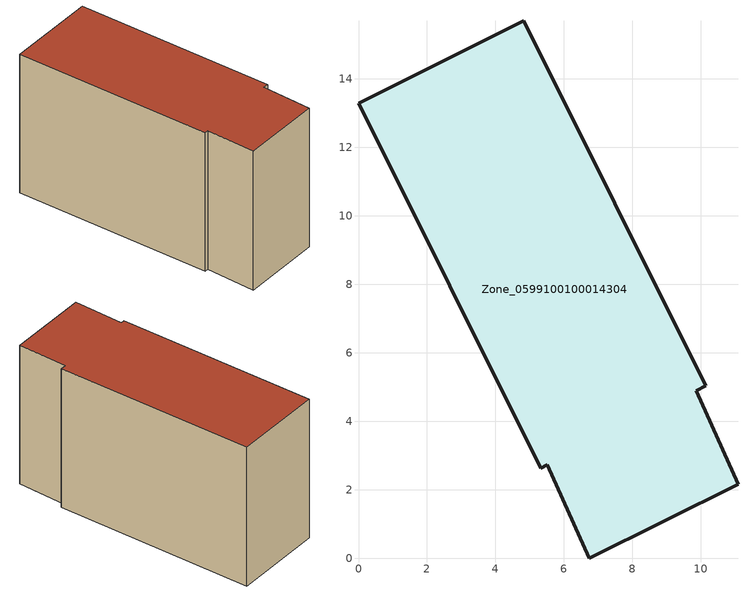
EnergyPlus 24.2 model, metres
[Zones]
Zone_0599100100014304
 floor ground (C_G): 9.86,4.89 11.09,2.16 6.75,0 5.52,2.73 5.32,2.63 0,13.29 4.83,15.7 10.15,5.03 z0
 wall outside (C_F): 4.83,15.7 0,13.29 5.32,2.63 5.52,2.73 6.75,0 11.09,2.16 9.86,4.89 10.15,5.03 4.83,15.7 z0:8.72
 roof outside (C_R): 9.86,4.89 10.15,5.03 4.83,15.7 0,13.29 5.32,2.63 5.52,2.73 6.75,0 11.09,2.16 z8.72
[BUILDING]
Pand.0599100100014304: North Axis=0; Terrain=City; Loads Convergence Tolerance Value=0.04; Temperature Convergence Tolerance Value=0.4; Solar Distribution=FullExterior; Maximum Number of Warmup Days=25; Minimum Number of Warmup Days=1
[Site:Location]
Rotterdam.The.Hague.AP_ZH_NLD Design_Conditions: Latitude=51.96; Longitude=4.45; Time Zone=1; Elevation=-4.5
[SITE:GROUNDTEMPERATURE:BUILDINGSURFACE]
18, 18, 18, 18, 18, 18, 18, 18, 18, 18, 18, 18
[MATERIAL] Thermal Absorptance=0.9; Solar Absorptance=0.7; Visible Absorptance=0.7
Name | Roughness | Thickness | Conductivity | Density | Specific Heat
G.TI.2015-2018 | MediumSmooth | 0.15 | 0.0428571 | 540 | 1210
F.TI.2015-2018 | Rough | 0.3 | 0.0666667 | 1920 | 840
R.TI.2015-2018 | MediumRough | 0.2 | 0.0333333 | 1500 | 1000
[CONSTRUCTION]
C_G: G.TI.2015-2018
C_F: F.TI.2015-2018
C_R: R.TI.2015-2018
[ZONE]
Zone_0599100100014304: Type=1; Multiplier=1; Ceiling Height=Autocalculate; Volume=Autocalculate; Floor Area=autocalculate; Part of Total Floor Area=Yes
[ZONEINFILTRATION:DESIGNFLOWRATE]
Infil_Zone_0599100100014304: Zone or ZoneList or Space or SpaceList=Zone_0599100100014304; Schedule=AlwaysOn; Design Flow Rate Calculation Method=Flow/Area; Flow Rate per Floor Area=0.0015; Constant Term Coefficient=1; Temperature Term Coefficient=0; Velocity Term Coefficient=0; Velocity Squared Term Coefficient=0
[HVACTEMPLATE:ZONE:IDEALLOADSAIRSYSTEM]
Zone_0599100100014304: Maximum Heating Supply Air Temperature=50; Minimum Cooling Supply Air Temperature=13; Maximum Heating Supply Air Humidity Ratio=0.0156; Minimum Cooling Supply Air Humidity Ratio=0.0077; Heating Limit=NoLimit; Cooling Limit=NoLimit; Dehumidification Control Type=ConstantSensibleHeatRatio; Cooling Sensible Heat Ratio=0.7; Dehumidification Setpoint=60; Humidification Control Type=None; Humidification Setpoint=30; Outdoor Air Method=None; Outdoor Air Flow Rate per Person=0.00944; Outdoor Air Flow Rate per Zone Floor Area=0; Outdoor Air Flow Rate per Zone=0; Demand Controlled Ventilation Type=None; Outdoor Air Economizer Type=NoEconomizer; Heat Recovery Type=None; Sensible Heat Recovery Effectiveness=0.7; Latent Heat Recovery Effectiveness=0.65
[ZONECONTROL:THERMOSTAT]
ThermostatControl_Zone_0599100100014304: Zone or ZoneList=Zone_0599100100014304; Control Type Schedule=DualSetpointControlType; Control 1=Thermostat_Zone_0599100100014304; Temperature Difference Between Cutout And Setpoint=0
[THERMOSTATSETPOINT:DUALSETPOINT]
Thermostat_Zone_0599100100014304: Heating Setpoint Temperature Schedule=HeatingSetpoint_Zone_0599100100014304; Cooling Setpoint Temperature Schedule=CoolingSetpoint_Zone_0599100100014304
[SCHEDULE:COMPACT]
HeatingSetpoint_Zone_0599100100014304: Through: 12/31, For: AllDays, Until: 24:00, 21
CoolingSetpoint_Zone_0599100100014304: Through: 12/31, For: AllDays, Until: 24:00, 24
DualSetpointControlType: Through: 12/31, For: AllDays, Until: 24:00, 4
AlwaysOn: Through: 12/31, For: AllDays, Until: 24:00, 1
